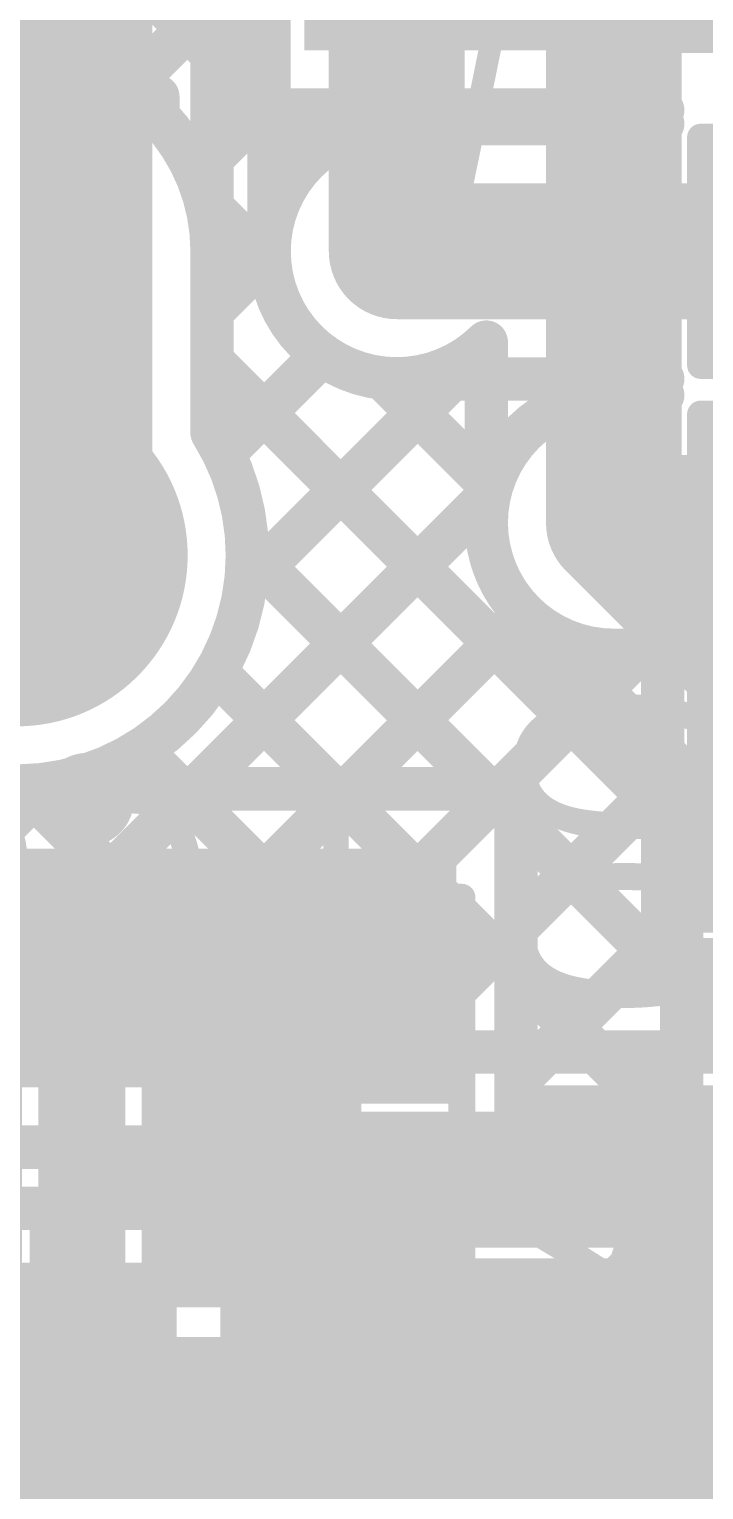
# Model space of a CAD drawing. Header units: millimetres. Extents: x 0 to 214, y 0 to 214.
# Drawn here: x 5.3073 to 5.4316, y 1.0339 to 1.3029 of the extents above; entities that cross this region are included whole.
import ezdxf

# ---------------------------------------------------------------- set-up
doc = ezdxf.new("R2010")
doc.units = ezdxf.units.MM
doc.header["$MEASUREMENT"] = 0
for name, color, linetype in [('BottomLayer', 5, 'Continuous'), ('BottomOverlay', 54, 'Continuous'), ('BottomPaste', 16, 'Continuous'), ('BottomSolder', 6, 'Continuous'), ('TopLayer', 1, 'Continuous'), ('TopOverlay', 2, 'Continuous'), ('TopPaste', 8, 'Continuous'), ('TopSolder', 216, 'Continuous'), ('ViaHoleLayer', 16, 'Continuous')]:
    doc.layers.add(name, color=color, linetype=linetype)
doc.styles.add('Arial', font='', dxfattribs={"height": 0.2})
doc.styles.get('Arial').set_extended_font_data('Arial')

# ---------------------------------------------------------------- blocks, each defined once
blk = doc.blocks.new('RES_0603_39')
at = {"layer": 'TopLayer'}
for points in [[(-0.015, 0.0175), (-0.015, -0.0175), (-0.045, -0.0175), (-0.045, 0.0175)], [(0.045, 0.0175), (0.045, -0.0175), (0.015, -0.0175), (0.015, 0.0175)]]:
    blk.add_hatch(color=1, dxfattribs=at).paths.add_polyline_path(points)
at = {"layer": 'TopPaste'}
for points in [[(-0.015, 0.0175), (-0.015, -0.0175), (-0.045, -0.0175), (-0.045, 0.0175)], [(0.045, 0.0175), (0.045, -0.0175), (0.015, -0.0175), (0.015, 0.0175)]]:
    blk.add_hatch(color=8, dxfattribs=at).paths.add_polyline_path(points)
at = {"layer": 'TopSolder'}
for points in [[(-0.011, 0.0215), (-0.011, -0.0215), (-0.049, -0.0215), (-0.049, 0.0215)], [(0.049, 0.0215), (0.049, -0.0215), (0.011, -0.0215), (0.011, 0.0215)]]:
    blk.add_hatch(color=216, dxfattribs=at).paths.add_polyline_path(points)
at = {"layer": 'TopOverlay', "const_width": 0.005}
for points in [[(-0.049, -0.021), (-0.049, 0.021)], [(-0.049, 0.021), (0.049, 0.021)], [(0.049, -0.021), (0.049, 0.021)], [(-0.049, -0.021), (0.049, -0.021)]]:
    blk.add_lwpolyline(points, dxfattribs=at)
at = {"layer": 'TopOverlay', "const_width": 0.0025}
for points in [[(-0.05025, 0.021, 1), (-0.04775, 0.021, 1)], [(-0.05025, 0.021, 1), (-0.04775, 0.021, 1)], [(0.04775, 0.021, 1), (0.05025, 0.021, 1)], [(0.04775, 0.021, 1), (0.05025, 0.021, 1)], [(-0.05025, -0.021, 1), (-0.04775, -0.021, 1)], [(-0.05025, -0.021, 1), (-0.04775, -0.021, 1)], [(0.04775, -0.021, 1), (0.05025, -0.021, 1)], [(0.04775, -0.021, 1), (0.05025, -0.021, 1)]]:
    blk.add_lwpolyline(points, format="xyb", close=True, dxfattribs=at)
blk = doc.blocks.new('RES_0603_B_40')
at = {"layer": 'BottomLayer'}
for points in [[(-0.045, -0.0175), (-0.045, 0.0175), (-0.015, 0.0175), (-0.015, -0.0175)], [(0.015, -0.0175), (0.015, 0.0175), (0.045, 0.0175), (0.045, -0.0175)]]:
    blk.add_hatch(color=5, dxfattribs=at).paths.add_polyline_path(points)
at = {"layer": 'BottomPaste'}
for points in [[(-0.045, -0.0175), (-0.045, 0.0175), (-0.015, 0.0175), (-0.015, -0.0175)], [(0.015, -0.0175), (0.015, 0.0175), (0.045, 0.0175), (0.045, -0.0175)]]:
    blk.add_hatch(color=16, dxfattribs=at).paths.add_polyline_path(points)
at = {"layer": 'BottomSolder'}
for points in [[(-0.049, -0.0215), (-0.049, 0.0215), (-0.011, 0.0215), (-0.011, -0.0215)], [(0.011, -0.0215), (0.011, 0.0215), (0.049, 0.0215), (0.049, -0.0215)]]:
    blk.add_hatch(color=6, dxfattribs=at).paths.add_polyline_path(points)
at = {"layer": 'BottomOverlay', "const_width": 0.005}
for points in [[(-0.049, 0.021), (0.049, 0.021)], [(-0.049, 0.021), (-0.049, -0.021)], [(0.049, 0.021), (0.049, -0.021)], [(-0.049, -0.021), (0.049, -0.021)]]:
    blk.add_lwpolyline(points, dxfattribs=at)
at = {"layer": 'BottomOverlay', "const_width": 0.0025}
for points in [[(-0.05025, 0.021, 1), (-0.04775, 0.021, 1)], [(-0.05025, 0.021, 1), (-0.04775, 0.021, 1)], [(0.04775, 0.021, 1), (0.05025, 0.021, 1)], [(0.04775, 0.021, 1), (0.05025, 0.021, 1)], [(-0.05025, -0.021, 1), (-0.04775, -0.021, 1)], [(-0.05025, -0.021, 1), (-0.04775, -0.021, 1)], [(0.04775, -0.021, 1), (0.05025, -0.021, 1)], [(0.04775, -0.021, 1), (0.05025, -0.021, 1)]]:
    blk.add_lwpolyline(points, format="xyb", close=True, dxfattribs=at)
blk = doc.blocks.new('RES_0603_46')
at = {"layer": 'TopLayer'}
for points in [[(-0.015, 0.0175), (-0.015, -0.0175), (-0.045, -0.0175), (-0.045, 0.0175)], [(0.045, 0.0175), (0.045, -0.0175), (0.015, -0.0175), (0.015, 0.0175)]]:
    blk.add_hatch(color=1, dxfattribs=at).paths.add_polyline_path(points)
at = {"layer": 'TopPaste'}
for points in [[(-0.015, 0.0175), (-0.015, -0.0175), (-0.045, -0.0175), (-0.045, 0.0175)], [(0.045, 0.0175), (0.045, -0.0175), (0.015, -0.0175), (0.015, 0.0175)]]:
    blk.add_hatch(color=8, dxfattribs=at).paths.add_polyline_path(points)
at = {"layer": 'TopSolder'}
for points in [[(-0.011, 0.0215), (-0.011, -0.0215), (-0.049, -0.0215), (-0.049, 0.0215)], [(0.049, 0.0215), (0.049, -0.0215), (0.011, -0.0215), (0.011, 0.0215)]]:
    blk.add_hatch(color=216, dxfattribs=at).paths.add_polyline_path(points)
at = {"layer": 'TopOverlay', "const_width": 0.005}
for points in [[(-0.049, -0.021), (-0.049, 0.021)], [(-0.049, 0.021), (0.049, 0.021)], [(0.049, -0.021), (0.049, 0.021)], [(-0.049, -0.021), (0.049, -0.021)]]:
    blk.add_lwpolyline(points, dxfattribs=at)
at = {"layer": 'TopOverlay', "const_width": 0.0025}
for points in [[(-0.05025, 0.021, 1), (-0.04775, 0.021, 1)], [(-0.05025, 0.021, 1), (-0.04775, 0.021, 1)], [(0.04775, 0.021, 1), (0.05025, 0.021, 1)], [(0.04775, 0.021, 1), (0.05025, 0.021, 1)], [(-0.05025, -0.021, 1), (-0.04775, -0.021, 1)], [(-0.05025, -0.021, 1), (-0.04775, -0.021, 1)], [(0.04775, -0.021, 1), (0.05025, -0.021, 1)], [(0.04775, -0.021, 1), (0.05025, -0.021, 1)]]:
    blk.add_lwpolyline(points, format="xyb", close=True, dxfattribs=at)
blk = doc.blocks.new('RES_0603_49')
at = {"layer": 'TopLayer'}
for points in [[(-0.015, 0.0175), (-0.015, -0.0175), (-0.045, -0.0175), (-0.045, 0.0175)], [(0.045, 0.0175), (0.045, -0.0175), (0.015, -0.0175), (0.015, 0.0175)]]:
    blk.add_hatch(color=1, dxfattribs=at).paths.add_polyline_path(points)
at = {"layer": 'TopPaste'}
for points in [[(-0.015, 0.0175), (-0.015, -0.0175), (-0.045, -0.0175), (-0.045, 0.0175)], [(0.045, 0.0175), (0.045, -0.0175), (0.015, -0.0175), (0.015, 0.0175)]]:
    blk.add_hatch(color=8, dxfattribs=at).paths.add_polyline_path(points)
at = {"layer": 'TopSolder'}
for points in [[(-0.011, 0.0215), (-0.011, -0.0215), (-0.049, -0.0215), (-0.049, 0.0215)], [(0.049, 0.0215), (0.049, -0.0215), (0.011, -0.0215), (0.011, 0.0215)]]:
    blk.add_hatch(color=216, dxfattribs=at).paths.add_polyline_path(points)
at = {"layer": 'TopOverlay', "const_width": 0.005}
for points in [[(-0.049, 0.021), (-0.049, -0.021)], [(0.049, 0.021), (-0.049, 0.021)], [(0.049, 0.021), (0.049, -0.021)], [(0.049, -0.021), (-0.049, -0.021)]]:
    blk.add_lwpolyline(points, dxfattribs=at)
at = {"layer": 'TopOverlay', "const_width": 0.0025}
for points in [[(-0.05025, 0.021, 1), (-0.04775, 0.021, 1)], [(-0.05025, 0.021, 1), (-0.04775, 0.021, 1)], [(0.04775, 0.021, 1), (0.05025, 0.021, 1)], [(0.04775, 0.021, 1), (0.05025, 0.021, 1)], [(-0.05025, -0.021, 1), (-0.04775, -0.021, 1)], [(-0.05025, -0.021, 1), (-0.04775, -0.021, 1)], [(0.04775, -0.021, 1), (0.05025, -0.021, 1)], [(0.04775, -0.021, 1), (0.05025, -0.021, 1)]]:
    blk.add_lwpolyline(points, format="xyb", close=True, dxfattribs=at)
blk = doc.blocks.new('RES_0603_54')
at = {"layer": 'TopLayer'}
for points in [[(-0.015, 0.0175), (-0.015, -0.0175), (-0.045, -0.0175), (-0.045, 0.0175)], [(0.045, 0.0175), (0.045, -0.0175), (0.015, -0.0175), (0.015, 0.0175)]]:
    blk.add_hatch(color=1, dxfattribs=at).paths.add_polyline_path(points)
at = {"layer": 'TopPaste'}
for points in [[(-0.015, 0.0175), (-0.015, -0.0175), (-0.045, -0.0175), (-0.045, 0.0175)], [(0.045, 0.0175), (0.045, -0.0175), (0.015, -0.0175), (0.015, 0.0175)]]:
    blk.add_hatch(color=8, dxfattribs=at).paths.add_polyline_path(points)
at = {"layer": 'TopSolder'}
for points in [[(-0.011, 0.0215), (-0.011, -0.0215), (-0.049, -0.0215), (-0.049, 0.0215)], [(0.049, 0.0215), (0.049, -0.0215), (0.011, -0.0215), (0.011, 0.0215)]]:
    blk.add_hatch(color=216, dxfattribs=at).paths.add_polyline_path(points)
at = {"layer": 'TopOverlay', "const_width": 0.005}
for points in [[(-0.049, 0.021), (-0.049, -0.021)], [(0.049, 0.021), (-0.049, 0.021)], [(0.049, 0.021), (0.049, -0.021)], [(0.049, -0.021), (-0.049, -0.021)]]:
    blk.add_lwpolyline(points, dxfattribs=at)
at = {"layer": 'TopOverlay', "const_width": 0.0025}
for points in [[(-0.05025, 0.021, 1), (-0.04775, 0.021, 1)], [(-0.05025, 0.021, 1), (-0.04775, 0.021, 1)], [(0.04775, 0.021, 1), (0.05025, 0.021, 1)], [(0.04775, 0.021, 1), (0.05025, 0.021, 1)], [(-0.05025, -0.021, 1), (-0.04775, -0.021, 1)], [(-0.05025, -0.021, 1), (-0.04775, -0.021, 1)], [(0.04775, -0.021, 1), (0.05025, -0.021, 1)], [(0.04775, -0.021, 1), (0.05025, -0.021, 1)]]:
    blk.add_lwpolyline(points, format="xyb", close=True, dxfattribs=at)
blk = doc.blocks.new('SOT_23_B_68')
at = {"layer": 'BottomLayer'}
for points in [[(-0.05354, 0.05748), (-0.02126, 0.05748), (-0.02126, 0.02126), (-0.05354, 0.02126)], [(0.02126, 0.05748), (0.05354, 0.05748), (0.05354, 0.02126), (0.02126, 0.02126)], [(-0.01614, -0.02126), (0.01614, -0.02126), (0.01614, -0.05748), (-0.01614, -0.05748)]]:
    blk.add_hatch(color=5, dxfattribs=at).paths.add_polyline_path(points)
at = {"layer": 'BottomPaste'}
for points in [[(-0.05354, 0.05748), (-0.02126, 0.05748), (-0.02126, 0.02126), (-0.05354, 0.02126)], [(0.02126, 0.05748), (0.05354, 0.05748), (0.05354, 0.02126), (0.02126, 0.02126)], [(-0.01614, -0.02126), (0.01614, -0.02126), (0.01614, -0.05748), (-0.01614, -0.05748)]]:
    blk.add_hatch(color=16, dxfattribs=at).paths.add_polyline_path(points)
at = {"layer": 'BottomSolder'}
for points in [[(-0.05754, 0.06148), (-0.01726, 0.06148), (-0.01726, 0.01726), (-0.05754, 0.01726)], [(0.01726, 0.06148), (0.05754, 0.06148), (0.05754, 0.01726), (0.01726, 0.01726)], [(-0.02014, -0.01726), (0.02014, -0.01726), (0.02014, -0.06148), (-0.02014, -0.06148)]]:
    blk.add_hatch(color=6, dxfattribs=at).paths.add_polyline_path(points)
at = {"layer": 'BottomOverlay'}
for points, const_width in [([(-0.06439, 0.045, 1), (-0.07161, 0.045, 1)], 0.01), ([(-0.07411, 0.045, 1), (-0.06911, 0.045, 1)], 0.005), ([(-0.06689, 0.045, 1), (-0.06189, 0.045, 1)], 0.005), ([(-0.01425, 0.029, 1), (-0.01175, 0.029, 1)], 0.0025), ([(0.01175, 0.029, 1), (0.01425, 0.029, 1)], 0.0025), ([(-0.06225, 0.027, 1), (-0.05975, 0.027, 1)], 0.0025), ([(0.05975, 0.027, 1), (0.06225, 0.027, 1)], 0.0025), ([(-0.06225, -0.029, 1), (-0.05975, -0.029, 1)], 0.0025), ([(-0.06225, -0.029, 1), (-0.05975, -0.029, 1)], 0.0025), ([(-0.02525, -0.029, 1), (-0.02275, -0.029, 1)], 0.0025), ([(0.02275, -0.029, 1), (0.02525, -0.029, 1)], 0.0025), ([(0.05975, -0.029, 1), (0.06225, -0.029, 1)], 0.0025), ([(0.05975, -0.029, 1), (0.06225, -0.029, 1)], 0.0025)]:
    blk.add_lwpolyline(points, format="xyb", close=True, dxfattribs=dict(at, const_width=const_width))
at = {"layer": 'BottomOverlay', "const_width": 0.005}
for points in [[(0.013, 0.029), (-0.013, 0.029)], [(-0.061, -0.029), (-0.061, 0.027)], [(0.061, -0.029), (0.061, 0.027)], [(-0.024, -0.029), (-0.061, -0.029)], [(0.061, -0.029), (0.024, -0.029)]]:
    blk.add_lwpolyline(points, dxfattribs=at)
blk = doc.blocks.new('RES_0603_192')
at = {"layer": 'TopLayer'}
for points in [[(-0.015, 0.0175), (-0.015, -0.0175), (-0.045, -0.0175), (-0.045, 0.0175)], [(0.045, 0.0175), (0.045, -0.0175), (0.015, -0.0175), (0.015, 0.0175)]]:
    blk.add_hatch(color=1, dxfattribs=at).paths.add_polyline_path(points)
at = {"layer": 'TopPaste'}
for points in [[(-0.015, 0.0175), (-0.015, -0.0175), (-0.045, -0.0175), (-0.045, 0.0175)], [(0.045, 0.0175), (0.045, -0.0175), (0.015, -0.0175), (0.015, 0.0175)]]:
    blk.add_hatch(color=8, dxfattribs=at).paths.add_polyline_path(points)
at = {"layer": 'TopSolder'}
for points in [[(-0.011, 0.0215), (-0.011, -0.0215), (-0.049, -0.0215), (-0.049, 0.0215)], [(0.049, 0.0215), (0.049, -0.0215), (0.011, -0.0215), (0.011, 0.0215)]]:
    blk.add_hatch(color=216, dxfattribs=at).paths.add_polyline_path(points)
at = {"layer": 'TopOverlay', "const_width": 0.005}
for points in [[(-0.049, 0.021), (0.049, 0.021)], [(-0.049, -0.021), (-0.049, 0.021)], [(0.049, -0.021), (0.049, 0.021)], [(-0.049, -0.021), (0.049, -0.021)]]:
    blk.add_lwpolyline(points, dxfattribs=at)
at = {"layer": 'TopOverlay', "const_width": 0.0025}
for points in [[(-0.05025, 0.021, 1), (-0.04775, 0.021, 1)], [(-0.05025, 0.021, 1), (-0.04775, 0.021, 1)], [(0.04775, 0.021, 1), (0.05025, 0.021, 1)], [(0.04775, 0.021, 1), (0.05025, 0.021, 1)], [(-0.05025, -0.021, 1), (-0.04775, -0.021, 1)], [(-0.05025, -0.021, 1), (-0.04775, -0.021, 1)], [(0.04775, -0.021, 1), (0.05025, -0.021, 1)], [(0.04775, -0.021, 1), (0.05025, -0.021, 1)]]:
    blk.add_lwpolyline(points, format="xyb", close=True, dxfattribs=at)
blk = doc.blocks.new('SOT_23_241')
at = {"layer": 'TopLayer'}
for points in [[(-0.01614, 0.05748), (0.01614, 0.05748), (0.01614, 0.02126), (-0.01614, 0.02126)], [(-0.05354, -0.02126), (-0.02126, -0.02126), (-0.02126, -0.05748), (-0.05354, -0.05748)], [(0.02126, -0.02126), (0.05354, -0.02126), (0.05354, -0.05748), (0.02126, -0.05748)]]:
    blk.add_hatch(color=1, dxfattribs=at).paths.add_polyline_path(points)
at = {"layer": 'TopPaste'}
for points in [[(-0.01614, 0.05748), (0.01614, 0.05748), (0.01614, 0.02126), (-0.01614, 0.02126)], [(-0.05354, -0.02126), (-0.02126, -0.02126), (-0.02126, -0.05748), (-0.05354, -0.05748)], [(0.02126, -0.02126), (0.05354, -0.02126), (0.05354, -0.05748), (0.02126, -0.05748)]]:
    blk.add_hatch(color=8, dxfattribs=at).paths.add_polyline_path(points)
at = {"layer": 'TopSolder'}
for points in [[(-0.02014, 0.06148), (0.02014, 0.06148), (0.02014, 0.01726), (-0.02014, 0.01726)], [(-0.05754, -0.01726), (-0.01726, -0.01726), (-0.01726, -0.06148), (-0.05754, -0.06148)], [(0.01726, -0.01726), (0.05754, -0.01726), (0.05754, -0.06148), (0.01726, -0.06148)]]:
    blk.add_hatch(color=216, dxfattribs=at).paths.add_polyline_path(points)
at = {"layer": 'TopOverlay', "const_width": 0.005}
for points in [[(-0.061, -0.027), (-0.061, 0.029)], [(-0.024, 0.029), (-0.061, 0.029)], [(0.061, 0.029), (0.024, 0.029)], [(0.061, -0.027), (0.061, 0.029)], [(0.013, -0.029), (-0.013, -0.029)]]:
    blk.add_lwpolyline(points, dxfattribs=at)
at = {"layer": 'TopOverlay'}
for points, const_width in [([(-0.06225, 0.029, 1), (-0.05975, 0.029, 1)], 0.0025), ([(-0.06225, 0.029, 1), (-0.05975, 0.029, 1)], 0.0025), ([(-0.02525, 0.029, 1), (-0.02275, 0.029, 1)], 0.0025), ([(0.02275, 0.029, 1), (0.02525, 0.029, 1)], 0.0025), ([(0.05975, 0.029, 1), (0.06225, 0.029, 1)], 0.0025), ([(0.05975, 0.029, 1), (0.06225, 0.029, 1)], 0.0025), ([(-0.06225, -0.027, 1), (-0.05975, -0.027, 1)], 0.0025), ([(-0.01425, -0.029, 1), (-0.01175, -0.029, 1)], 0.0025), ([(0.01175, -0.029, 1), (0.01425, -0.029, 1)], 0.0025), ([(0.05975, -0.027, 1), (0.06225, -0.027, 1)], 0.0025), ([(-0.06439, -0.045, 1), (-0.07161, -0.045, 1)], 0.01), ([(-0.07411, -0.045, 1), (-0.06911, -0.045, 1)], 0.005), ([(-0.06689, -0.045, 1), (-0.06189, -0.045, 1)], 0.005)]:
    blk.add_lwpolyline(points, format="xyb", close=True, dxfattribs=dict(at, const_width=const_width))
blk = doc.blocks.new('SOT_23_245')
at = {"layer": 'TopLayer'}
for points in [[(-0.01614, 0.05748), (0.01614, 0.05748), (0.01614, 0.02126), (-0.01614, 0.02126)], [(-0.05354, -0.02126), (-0.02126, -0.02126), (-0.02126, -0.05748), (-0.05354, -0.05748)], [(0.02126, -0.02126), (0.05354, -0.02126), (0.05354, -0.05748), (0.02126, -0.05748)]]:
    blk.add_hatch(color=1, dxfattribs=at).paths.add_polyline_path(points)
at = {"layer": 'TopPaste'}
for points in [[(-0.01614, 0.05748), (0.01614, 0.05748), (0.01614, 0.02126), (-0.01614, 0.02126)], [(-0.05354, -0.02126), (-0.02126, -0.02126), (-0.02126, -0.05748), (-0.05354, -0.05748)], [(0.02126, -0.02126), (0.05354, -0.02126), (0.05354, -0.05748), (0.02126, -0.05748)]]:
    blk.add_hatch(color=8, dxfattribs=at).paths.add_polyline_path(points)
at = {"layer": 'TopSolder'}
for points in [[(-0.02014, 0.06148), (0.02014, 0.06148), (0.02014, 0.01726), (-0.02014, 0.01726)], [(-0.05754, -0.01726), (-0.01726, -0.01726), (-0.01726, -0.06148), (-0.05754, -0.06148)], [(0.01726, -0.01726), (0.05754, -0.01726), (0.05754, -0.06148), (0.01726, -0.06148)]]:
    blk.add_hatch(color=216, dxfattribs=at).paths.add_polyline_path(points)
at = {"layer": 'TopOverlay', "const_width": 0.005}
for points in [[(-0.061, 0.029), (-0.024, 0.029)], [(-0.061, -0.027), (-0.061, 0.029)], [(0.024, 0.029), (0.061, 0.029)], [(0.061, -0.027), (0.061, 0.029)], [(-0.013, -0.029), (0.013, -0.029)]]:
    blk.add_lwpolyline(points, dxfattribs=at)
at = {"layer": 'TopOverlay'}
for points, const_width in [([(-0.06225, 0.029, 1), (-0.05975, 0.029, 1)], 0.0025), ([(-0.06225, 0.029, 1), (-0.05975, 0.029, 1)], 0.0025), ([(-0.02525, 0.029, 1), (-0.02275, 0.029, 1)], 0.0025), ([(0.02275, 0.029, 1), (0.02525, 0.029, 1)], 0.0025), ([(0.05975, 0.029, 1), (0.06225, 0.029, 1)], 0.0025), ([(0.05975, 0.029, 1), (0.06225, 0.029, 1)], 0.0025), ([(-0.06225, -0.027, 1), (-0.05975, -0.027, 1)], 0.0025), ([(-0.01425, -0.029, 1), (-0.01175, -0.029, 1)], 0.0025), ([(0.01175, -0.029, 1), (0.01425, -0.029, 1)], 0.0025), ([(0.05975, -0.027, 1), (0.06225, -0.027, 1)], 0.0025), ([(-0.06439, -0.045, 1), (-0.07161, -0.045, 1)], 0.01), ([(-0.07411, -0.045, 1), (-0.06911, -0.045, 1)], 0.005), ([(-0.06689, -0.045, 1), (-0.06189, -0.045, 1)], 0.005)]:
    blk.add_lwpolyline(points, format="xyb", close=True, dxfattribs=dict(at, const_width=const_width))
blk = doc.blocks.new('RVT1E100M0405__276')
at = {"layer": 'TopLayer'}
for points in [[(-0.12205, 0.0315), (-0.01969, 0.0315), (-0.01969, -0.0315), (-0.12205, -0.0315)], [(0.01969, 0.0315), (0.12205, 0.0315), (0.12205, -0.0315), (0.01969, -0.0315)]]:
    blk.add_hatch(color=1, dxfattribs=at).paths.add_polyline_path(points)
at = {"layer": 'TopPaste'}
for points in [[(-0.12205, 0.0315), (-0.01969, 0.0315), (-0.01969, -0.0315), (-0.12205, -0.0315)], [(0.01969, 0.0315), (0.12205, 0.0315), (0.12205, -0.0315), (0.01969, -0.0315)]]:
    blk.add_hatch(color=8, dxfattribs=at).paths.add_polyline_path(points)
at = {"layer": 'TopSolder'}
for points in [[(-0.12605, 0.0355), (-0.01569, 0.0355), (-0.01569, -0.0355), (-0.12605, -0.0355)], [(0.01569, 0.0355), (0.12605, 0.0355), (0.12605, -0.0355), (0.01569, -0.0355)]]:
    blk.add_hatch(color=216, dxfattribs=at).paths.add_polyline_path(points)
at = {"layer": 'TopOverlay', "const_width": 0.005}
for points in [[(-0.037, 0.087), (-0.08325, 0.04075)], [(-0.037, 0.087), (0.085, 0.087)], [(0.085, 0.087), (0.085, 0.039)], [(-0.108, 0.065), (-0.108, 0.037)], [(-0.122, 0.051), (-0.094, 0.051)], [(-0.08325, 0.04075), (-0.08325, 0.035)], [(-0.08325, -0.035), (-0.08325, -0.04075)], [(0.085, -0.039), (0.085, -0.087)], [(-0.08325, -0.04075), (-0.037, -0.087)], [(-0.037, -0.087), (0.085, -0.087)]]:
    blk.add_lwpolyline(points, dxfattribs=at)
at = {"layer": 'TopOverlay', "const_width": 0.0025}
for points in [[(-0.03825, 0.087, 1), (-0.03575, 0.087, 1)], [(-0.03825, 0.087, 1), (-0.03575, 0.087, 1)], [(0.08375, 0.087, 1), (0.08625, 0.087, 1)], [(0.08375, 0.087, 1), (0.08625, 0.087, 1)], [(-0.10925, 0.065, 1), (-0.10675, 0.065, 1)], [(-0.12325, 0.051, 1), (-0.12075, 0.051, 1)], [(-0.09525, 0.051, 1), (-0.09275, 0.051, 1)], [(-0.0845, 0.04075, 1), (-0.082, 0.04075, 1)], [(-0.0845, 0.04075, 1), (-0.082, 0.04075, 1)], [(0.08375, 0.039, 1), (0.08625, 0.039, 1)], [(-0.10925, 0.037, 1), (-0.10675, 0.037, 1)], [(-0.0845, 0.035, 1), (-0.082, 0.035, 1)], [(-0.0845, -0.035, 1), (-0.082, -0.035, 1)], [(0.08375, -0.039, 1), (0.08625, -0.039, 1)], [(-0.0845, -0.04075, 1), (-0.082, -0.04075, 1)], [(-0.0845, -0.04075, 1), (-0.082, -0.04075, 1)], [(-0.03825, -0.087, 1), (-0.03575, -0.087, 1)], [(-0.03825, -0.087, 1), (-0.03575, -0.087, 1)], [(0.08375, -0.087, 1), (0.08625, -0.087, 1)], [(0.08375, -0.087, 1), (0.08625, -0.087, 1)]]:
    blk.add_lwpolyline(points, format="xyb", close=True, dxfattribs=at)

msp = doc.modelspace()

# ---------------------------------------------------------------- hatches: boundary and pattern name
at = {"layer": 'BottomLayer'}
h = msp.add_hatch(color=5, dxfattribs=at)
edge = h.paths.add_edge_path()
edge.add_arc((5.375, 1.262), 0.01181, 0, 360)
h = msp.add_hatch(color=5, dxfattribs=at)
edge = h.paths.add_edge_path()
edge.add_arc((5.305, 1.206), 0.0315, 0, 360)
h = msp.add_hatch(color=5, dxfattribs=at)
edge = h.paths.add_edge_path()
edge.add_arc((5.415, 1.212), 0.01181, 0, 360)
msp.add_hatch(color=5, dxfattribs=at).paths.add_polyline_path([(5.292, 1.108), (5.386, 1.108), (5.386, 1.152), (5.292, 1.152)])
at = {"layer": 'BottomSolder'}
h = msp.add_hatch(color=6, dxfattribs=at)
edge = h.paths.add_edge_path()
edge.add_arc((5.375, 1.262), 0.00991, 0, 360)
h = msp.add_hatch(color=6, dxfattribs=at)
edge = h.paths.add_edge_path()
edge.add_arc((5.415, 1.212), 0.00991, 0, 360)
at = {"layer": 'TopLayer'}
for points in [[(5.358, 1.299), (5.46, 1.299), (5.46, 1.344), (5.358, 1.344)], [(4.93, 0.948), (5.691, 0.948), (5.691, 1.062), (4.93, 1.062)]]:
    msp.add_hatch(color=1, dxfattribs=at).paths.add_polyline_path(points)
h = msp.add_hatch(color=1, dxfattribs=at)
edge = h.paths.add_edge_path()
edge.add_arc((5.375, 1.262), 0.01181, 0, 360)
h = msp.add_hatch(color=1, dxfattribs=at)
edge = h.paths.add_edge_path()
edge.add_arc((5.305, 1.206), 0.0315, 0, 360)
h = msp.add_hatch(color=1, dxfattribs=at)
edge = h.paths.add_edge_path()
edge.add_arc((5.415, 1.212), 0.01181, 0, 360)
at = {"layer": 'TopSolder'}
h = msp.add_hatch(color=216, dxfattribs=at)
edge = h.paths.add_edge_path()
edge.add_arc((5.375, 1.262), 0.00991, 0, 360)
h = msp.add_hatch(color=216, dxfattribs=at)
edge = h.paths.add_edge_path()
edge.add_arc((5.415, 1.212), 0.00991, 0, 360)
at = {"layer": 'ViaHoleLayer'}
h = msp.add_hatch(color=16, dxfattribs=at)
edge = h.paths.add_edge_path()
edge.add_arc((5.375, 1.262), 0.00591, 0, 360)
h = msp.add_hatch(color=16, dxfattribs=at)
edge = h.paths.add_edge_path()
edge.add_arc((5.305, 1.206), 0.01575, 0, 360)
h = msp.add_hatch(color=16, dxfattribs=at)
edge = h.paths.add_edge_path()
edge.add_arc((5.415, 1.212), 0.00591, 0, 360)

# ---------------------------------------------------------------- linework, layer by layer
at = {"layer": 'BottomLayer'}
for points, const_width in [([(5.415, 1.212), (5.415, 2.569)], 0.025), ([(5.305, 1.206), (5.305, 1.608)], 0.05), ([(5.341, 1.22858), (5.341, 1.58542)], 0.008), ([(5.375, 1.262), (5.375, 1.424)], 0.025), ([(5.3515, 1.262), (5.3515, 1.424)], 0.008), ([(5.341, 1.29834), (5.3515, 1.28784)], 0.008), ([(5.341, 1.2792), (5.3515, 1.2897)], 0.008), ([(5.341, 1.27005), (5.35164, 1.25941)], 0.008), ([(5.341, 1.25092), (5.35151, 1.26143)], 0.008), ([(5.34714, 1.20049), (5.3915, 1.24485)], 0.008), ([(5.3915, 1.212), (5.3915, 1.24527)], 0.008), ([(5.341, 1.24177), (5.4275, 1.15527)], 0.008), ([(5.34313, 1.22476), (5.36128, 1.24292)], 0.008), ([(5.37241, 1.23864), (5.3915, 1.21955)], 0.008), ([(5.415, 1.212), (5.451, 1.176)], 0.025), ([(5.33793, 1.163), (5.3915, 1.21657)], 0.008), ([(5.34748, 1.207), (5.39148, 1.163)], 0.008), ([(5.36622, 1.163), (5.39849, 1.19527)], 0.008), ([(5.3984, 1.19537), (5.4275, 1.16627)], 0.008), ([(5.34167, 1.18453), (5.3632, 1.163)], 0.008), ([(5.3945, 1.163), (5.41263, 1.18113)], 0.008), ([(5.32779, 1.17013), (5.33491, 1.163)], 0.008), ([(5.397, 1.13721), (5.42678, 1.16699)], 0.008), ([(5.4275, 1.10573), (5.4275, 1.16627)], 0.008), ([(5.281, 1.163), (5.397, 1.163)], 0.008), ([(5.39148, 1.163), (5.397, 1.15748)], 0.008), ([(5.397, 1.097), (5.397, 1.163)], 0.008), ([(5.397, 1.15748), (5.4275, 1.12698)], 0.008), ([(5.397, 1.10893), (5.4275, 1.13943)], 0.008), ([(5.397, 1.1292), (5.42398, 1.10222)], 0.008), ([(5.40386, 1.0875), (5.4275, 1.11114)], 0.008), ([(5.40927, 1.0875), (5.4275, 1.10573)], 0.008), ([(5.419, 1.064), (5.451, 1.096)], 0.025), ([(5.397, 1.10091), (5.40984, 1.08807)], 0.008), ([(5.281, 1.097), (5.397, 1.097)], 0.008), ([(5.31606, 1.097), (5.32732, 1.08574)], 0.008), ([(5.31724, 1.08574), (5.3285, 1.097)], 0.008), ([(5.34434, 1.097), (5.35134, 1.09)], 0.008), ([(5.34979, 1.09), (5.35679, 1.097)], 0.008), ([(5.37263, 1.097), (5.37963, 1.09)], 0.008), ([(5.37807, 1.09), (5.38507, 1.097)], 0.008), ([(5.36876, 0.96755), (5.4925, 1.09129)], 0.008), ([(5.3375, 1.09), (5.3945, 1.09)], 0.008), ([(5.3375, 1.08574), (5.3375, 1.09)], 0.008), ([(5.28026, 1.08574), (5.3375, 1.08574)], 0.008), ([(5.3945, 1.0875), (5.40927, 1.0875)], 0.008), ([(5.31237, 1.0556), (5.31237, 1.08174)], 0.01), ([(5.366, 1.064), (5.419, 1.064)], 0.025), ([(5.31237, 1.01537), (5.31237, 1.0556)], 0.025), ([(5.28426, 1.0556), (5.31237, 1.0556)], 0.01), ([(5.34148, 0.96856), (5.41342, 1.0405)], 0.008), ([(5.3945, 1.0405), (5.419, 1.0405)], 0.008), ([(5.40084, 1.0405), (5.553, 0.88834)], 0.008), ([(5.42753, 1.0421), (5.553, 0.91663)], 0.008), ([(5.31418, 0.96954), (5.38264, 1.038)], 0.008), ([(5.34448, 1.02812), (5.35436, 1.038)], 0.008), ([(5.34448, 1.02546), (5.34448, 1.038)], 0.008), ([(5.34448, 1.038), (5.3945, 1.038)], 0.008), ([(5.34678, 1.038), (5.553, 0.83178)], 0.008), ([(5.37506, 1.038), (5.553, 0.86006)], 0.008)]:
    msp.add_lwpolyline(points, dxfattribs=dict(at, const_width=const_width))
for points, const_width in [([(5.339, 1.29834, 1), (5.343, 1.29834, 1)], 0.004), ([(5.3495, 1.2897, 1), (5.3535, 1.2897, 1)], 0.004), ([(5.3495, 1.28784, 1), (5.3535, 1.28784, 1)], 0.004), ([(5.339, 1.2792, 1), (5.343, 1.2792, 1)], 0.004), ([(5.339, 1.27005, 1), (5.343, 1.27005, 1)], 0.004), ([(5.36875, 1.262, 1), (5.38125, 1.262, 1)], 0.0125), ([(5.3495, 1.262, 1), (5.3535, 1.262, 1)], 0.004), ([(5.3495, 1.262, 1), (5.3535, 1.262, 1)], 0.004), ([(5.34951, 1.26143, 1), (5.35351, 1.26143, 1)], 0.004), ([(5.34964, 1.25941, 1), (5.35364, 1.25941, 1)], 0.004), ([(5.339, 1.25092, 1), (5.343, 1.25092, 1)], 0.004), ([(5.3895, 1.24527, 1), (5.3935, 1.24527, 1)], 0.004), ([(5.3895, 1.24527, 1), (5.3935, 1.24527, 1)], 0.004), ([(5.3895, 1.24485, 1), (5.3935, 1.24485, 1)], 0.004), ([(5.339, 1.24177, 1), (5.343, 1.24177, 1)], 0.004), ([(5.35928, 1.24292, 1), (5.36328, 1.24292, 1)], 0.004), ([(5.37041, 1.23864, 1), (5.37441, 1.23864, 1)], 0.004), ([(5.339, 1.22858, 1), (5.343, 1.22858, 1)], 0.004), ([(5.339, 1.22858, 1), (5.343, 1.22858, 1)], 0.004), ([(5.2925, 1.206, 1), (5.3175, 1.206, 1)], 0.025), ([(5.34113, 1.22476, 1), (5.34513, 1.22476, 1)], 0.004), ([(5.40875, 1.212, 1), (5.42125, 1.212, 1)], 0.0125), ([(5.40875, 1.212, 1), (5.42125, 1.212, 1)], 0.0125), ([(5.3895, 1.21955, 1), (5.3935, 1.21955, 1)], 0.004), ([(5.3895, 1.21657, 1), (5.3935, 1.21657, 1)], 0.004), ([(5.3895, 1.212, 1), (5.3935, 1.212, 1)], 0.004), ([(5.3895, 1.212, 1), (5.3935, 1.212, 1)], 0.004), ([(5.3895, 1.212, 1), (5.3935, 1.212, 1)], 0.004), ([(5.34548, 1.207, 1), (5.34948, 1.207, 1)], 0.004), ([(5.3455, 1.206, 1), (5.3495, 1.206, 1)], 0.004), ([(5.3455, 1.206, 1), (5.3495, 1.206, 1)], 0.004), ([(5.34514, 1.20049, 1), (5.34914, 1.20049, 1)], 0.004), ([(5.39638, 1.19538, 1), (5.40038, 1.19538, 1)], 0.004), ([(5.3964, 1.19537, 1), (5.4004, 1.19537, 1)], 0.004), ([(5.3964, 1.19537, 1), (5.4004, 1.19537, 1)], 0.004), ([(5.39649, 1.19527, 1), (5.40049, 1.19527, 1)], 0.004), ([(5.33967, 1.18453, 1), (5.34367, 1.18453, 1)], 0.004), ([(5.41063, 1.18113, 1), (5.41463, 1.18113, 1)], 0.004), ([(5.32578, 1.17013, 1), (5.32979, 1.17013, 1)], 0.004), ([(5.42478, 1.16699, 1), (5.42878, 1.16699, 1)], 0.004), ([(5.4255, 1.16627, 1), (5.4295, 1.16627, 1)], 0.004), ([(5.4255, 1.16627, 1), (5.4295, 1.16627, 1)], 0.004), ([(5.33291, 1.163, 1), (5.33691, 1.163, 1)], 0.004), ([(5.33593, 1.163, 1), (5.33993, 1.163, 1)], 0.004), ([(5.3612, 1.163, 1), (5.3652, 1.163, 1)], 0.004), ([(5.36422, 1.163, 1), (5.36822, 1.163, 1)], 0.004), ([(5.38948, 1.163, 1), (5.39348, 1.163, 1)], 0.004), ([(5.38948, 1.163, 1), (5.39348, 1.163, 1)], 0.004), ([(5.3925, 1.163, 1), (5.3965, 1.163, 1)], 0.004), ([(5.395, 1.163, 1), (5.399, 1.163, 1)], 0.004), ([(5.395, 1.163, 1), (5.399, 1.163, 1)], 0.004), ([(5.395, 1.15748, 1), (5.399, 1.15748, 1)], 0.004), ([(5.395, 1.15748, 1), (5.399, 1.15748, 1)], 0.004), ([(5.4255, 1.15527, 1), (5.4295, 1.15527, 1)], 0.004), ([(5.4255, 1.13943, 1), (5.4295, 1.13943, 1)], 0.004), ([(5.395, 1.13721, 1), (5.399, 1.13721, 1)], 0.004), ([(5.395, 1.1292, 1), (5.399, 1.1292, 1)], 0.004), ([(5.4255, 1.12698, 1), (5.4295, 1.12698, 1)], 0.004), ([(5.4255, 1.11114, 1), (5.4295, 1.11114, 1)], 0.004), ([(5.395, 1.10893, 1), (5.399, 1.10893, 1)], 0.004), ([(5.4255, 1.10573, 1), (5.4295, 1.10573, 1)], 0.004), ([(5.4255, 1.10573, 1), (5.4295, 1.10573, 1)], 0.004), ([(5.42198, 1.10222, 1), (5.42598, 1.10222, 1)], 0.004), ([(5.395, 1.10091, 1), (5.399, 1.10091, 1)], 0.004), ([(5.31406, 1.097, 1), (5.31806, 1.097, 1)], 0.004), ([(5.3265, 1.097, 1), (5.3305, 1.097, 1)], 0.004), ([(5.34234, 1.097, 1), (5.34634, 1.097, 1)], 0.004), ([(5.35479, 1.097, 1), (5.35879, 1.097, 1)], 0.004), ([(5.37063, 1.097, 1), (5.37463, 1.097, 1)], 0.004), ([(5.38307, 1.097, 1), (5.38707, 1.097, 1)], 0.004), ([(5.395, 1.097, 1), (5.399, 1.097, 1)], 0.004), ([(5.395, 1.097, 1), (5.399, 1.097, 1)], 0.004), ([(5.3355, 1.09, 1), (5.3395, 1.09, 1)], 0.004), ([(5.3355, 1.09, 1), (5.3395, 1.09, 1)], 0.004), ([(5.34779, 1.09, 1), (5.35179, 1.09, 1)], 0.004), ([(5.34934, 1.09, 1), (5.35334, 1.09, 1)], 0.004), ([(5.37607, 1.09, 1), (5.38007, 1.09, 1)], 0.004), ([(5.37763, 1.09, 1), (5.38163, 1.09, 1)], 0.004), ([(5.3925, 1.09, 1), (5.3965, 1.09, 1)], 0.004), ([(5.31524, 1.08574, 1), (5.31924, 1.08574, 1)], 0.004), ([(5.32532, 1.08574, 1), (5.32932, 1.08574, 1)], 0.004), ([(5.3355, 1.08574, 1), (5.3395, 1.08574, 1)], 0.004), ([(5.3355, 1.08574, 1), (5.3395, 1.08574, 1)], 0.004), ([(5.3925, 1.0875, 1), (5.3965, 1.0875, 1)], 0.004), ([(5.40186, 1.0875, 1), (5.40586, 1.0875, 1)], 0.004), ([(5.40727, 1.0875, 1), (5.41127, 1.0875, 1)], 0.004), ([(5.40727, 1.0875, 1), (5.41127, 1.0875, 1)], 0.004), ([(5.40784, 1.08807, 1), (5.41184, 1.08807, 1)], 0.004), ([(5.30987, 1.08174, 1), (5.31487, 1.08174, 1)], 0.005), ([(5.35975, 1.064, 1), (5.37225, 1.064, 1)], 0.0125), ([(5.41275, 1.064, 1), (5.42525, 1.064, 1)], 0.0125), ([(5.41275, 1.064, 1), (5.42525, 1.064, 1)], 0.0125), ([(5.30612, 1.0556, 1), (5.31862, 1.0556, 1)], 0.0125), ([(5.30987, 1.0556, 1), (5.31487, 1.0556, 1)], 0.005), ([(5.30987, 1.0556, 1), (5.31487, 1.0556, 1)], 0.005), ([(5.3925, 1.0405, 1), (5.3965, 1.0405, 1)], 0.004), ([(5.39884, 1.0405, 1), (5.40284, 1.0405, 1)], 0.004), ([(5.41142, 1.0405, 1), (5.41542, 1.0405, 1)], 0.004), ([(5.417, 1.0405, 1), (5.421, 1.0405, 1)], 0.004), ([(5.417, 1.0405, 1), (5.421, 1.0405, 1)], 0.004), ([(5.417, 1.0405, 1), (5.421, 1.0405, 1)], 0.004), ([(5.42553, 1.0421, 1), (5.42953, 1.0421, 1)], 0.004), ([(5.34248, 1.038, 1), (5.34648, 1.038, 1)], 0.004), ([(5.34248, 1.038, 1), (5.34648, 1.038, 1)], 0.004), ([(5.34478, 1.038, 1), (5.34878, 1.038, 1)], 0.004), ([(5.35236, 1.038, 1), (5.35636, 1.038, 1)], 0.004), ([(5.37306, 1.038, 1), (5.37706, 1.038, 1)], 0.004), ([(5.38064, 1.038, 1), (5.38464, 1.038, 1)], 0.004), ([(5.3925, 1.038, 1), (5.3965, 1.038, 1)], 0.004)]:
    msp.add_lwpolyline(points, format="xyb", close=True, dxfattribs=dict(at, const_width=const_width))
at = {"layer": 'BottomLayer', "const_width": 0.008}
for points in [[(5.3915, 1.24527, -0.665644), (5.3515, 1.262)], [(5.3475, 1.206, -1.328231), (5.269, 1.22858)], [(5.341, 1.22858, -0.140979), (5.3475, 1.206)], [(5.39838, 1.19538, -0.198912), (5.3915, 1.212)], [(5.3984, 1.19537, -0.199188), (5.3915, 1.212)], [(5.43563, 1.0474, -0.199188), (5.419, 1.0405)], [(5.43562, 1.04738, -0.198912), (5.419, 1.0405)]]:
    msp.add_lwpolyline(points, format="xyb", dxfattribs=at)
at = {"layer": 'TopLayer'}
for points, const_width in [([(5.27374, 1.33731), (5.31426, 1.29679)], 0.008), ([(5.30318, 1.29795), (5.33153, 1.32631)], 0.008), ([(5.31303, 1.32631), (5.347, 1.29234)], 0.008), ([(5.3465, 1.304), (5.3465, 1.32631)], 0.008), ([(5.32527, 1.29175), (5.3465, 1.31299)], 0.008), ([(5.347, 1.288), (5.347, 1.304)], 0.008), ([(5.32699, 1.2905), (5.331, 1.2905)], 0.008), ([(5.331, 1.2869), (5.331, 1.2905)], 0.008), ([(5.347, 1.29234), (5.35133, 1.288)], 0.008), ([(5.33806, 1.27626), (5.3498, 1.288)], 0.008), ([(5.347, 1.288), (5.424, 1.288)], 0.008), ([(5.35133, 1.288), (5.35959, 1.27974)], 0.008), ([(5.37558, 1.2855), (5.37808, 1.288)], 0.008), ([(5.37962, 1.288), (5.38212, 1.2855)], 0.008), ([(5.40387, 1.2855), (5.40637, 1.288)], 0.008), ([(5.4079, 1.288), (5.4104, 1.2855)], 0.008), ([(5.375, 1.2855), (5.424, 1.2855)], 0.008), ([(5.305, 1.206), (5.305, 1.262)], 0.05), ([(5.33979, 1.27126), (5.35164, 1.25941)], 0.008), ([(5.375, 1.262), (5.45, 1.262)], 0.025), ([(5.341, 1.22858), (5.341, 1.262)], 0.008), ([(5.341, 1.25092), (5.35151, 1.26143)], 0.008), ([(5.341, 1.24177), (5.424, 1.15877)], 0.008), ([(5.34313, 1.22476), (5.36128, 1.24292)], 0.008), ([(5.34714, 1.20049), (5.38515, 1.2385)], 0.008), ([(5.37241, 1.23864), (5.39245, 1.2186)], 0.008), ([(5.375, 1.2385), (5.424, 1.2385)], 0.008), ([(5.40083, 1.2385), (5.40574, 1.2336)], 0.008), ([(5.40987, 1.23493), (5.41343, 1.2385)], 0.008), ([(5.415, 1.2355), (5.424, 1.2355)], 0.008), ([(5.21121, 1.23014), (5.32184, 1.1195)], 0.008), ([(5.415, 1.212), (5.449, 1.212)], 0.025), ([(5.29443, 1.1195), (5.39207, 1.21713)], 0.008), ([(5.34748, 1.207), (5.43998, 1.1145)], 0.008), ([(5.32272, 1.1195), (5.39849, 1.19527)], 0.008), ([(5.351, 1.1195), (5.42, 1.1885)], 0.008), ([(5.415, 1.1885), (5.424, 1.1885)], 0.008), ([(5.424, 1.1825), (5.424, 1.1885)], 0.008), ([(5.424, 1.1825), (5.424, 1.1885)], 0.008), ([(5.34167, 1.18453), (5.4117, 1.1145)], 0.008), ([(5.424, 1.1315), (5.424, 1.1825)], 0.008), ([(5.32779, 1.17013), (5.38341, 1.1145)], 0.008), ([(5.26615, 1.1195), (5.31051, 1.16386)], 0.008), ([(5.37429, 1.1145), (5.424, 1.16421)], 0.008), ([(5.30611, 1.16352), (5.35013, 1.1195)], 0.008), ([(5.40257, 1.1145), (5.424, 1.13593)], 0.008), ([(5.424, 1.1315), (5.476, 1.1315)], 0.008), ([(5.43086, 1.1145), (5.44786, 1.1315)], 0.008), ([(5.261, 1.1195), (5.313, 1.1195)], 0.008), ([(5.313, 1.073), (5.313, 1.1195)], 0.008), ([(5.321, 1.1195), (5.373, 1.1195)], 0.008), ([(5.321, 1.073), (5.321, 1.1195)], 0.008), ([(5.373, 1.1145), (5.373, 1.1195)], 0.008), ([(5.313, 1.10978), (5.321, 1.11778)], 0.008), ([(5.373, 1.1145), (5.71, 1.1145)], 0.008), ([(5.313, 1.10006), (5.321, 1.09206)], 0.008), ([(5.347, 1.091), (5.71, 1.091)], 0.025), ([(5.313, 1.0815), (5.321, 1.0895)], 0.008), ([(5.313, 1.073), (5.321, 1.073)], 0.008)]:
    msp.add_lwpolyline(points, dxfattribs=dict(at, const_width=const_width))
for points, const_width in [([(5.3445, 1.304, 1), (5.3485, 1.304, 1)], 0.004), ([(5.345, 1.304, 1), (5.349, 1.304, 1)], 0.004), ([(5.31226, 1.29679, 1), (5.31626, 1.29679, 1)], 0.004), ([(5.32327, 1.29175, 1), (5.32727, 1.29175, 1)], 0.004), ([(5.32499, 1.2905, 1), (5.32899, 1.2905, 1)], 0.004), ([(5.32499, 1.2905, 1), (5.32899, 1.2905, 1)], 0.004), ([(5.32499, 1.2905, 1), (5.32899, 1.2905, 1)], 0.004), ([(5.329, 1.2905, 1), (5.333, 1.2905, 1)], 0.004), ([(5.329, 1.2905, 1), (5.333, 1.2905, 1)], 0.004), ([(5.345, 1.29234, 1), (5.349, 1.29234, 1)], 0.004), ([(5.345, 1.29234, 1), (5.349, 1.29234, 1)], 0.004), ([(5.345, 1.288, 1), (5.349, 1.288, 1)], 0.004), ([(5.345, 1.288, 1), (5.349, 1.288, 1)], 0.004), ([(5.3478, 1.288, 1), (5.3518, 1.288, 1)], 0.004), ([(5.34933, 1.288, 1), (5.35334, 1.288, 1)], 0.004), ([(5.34933, 1.288, 1), (5.35334, 1.288, 1)], 0.004), ([(5.37608, 1.288, 1), (5.38008, 1.288, 1)], 0.004), ([(5.37762, 1.288, 1), (5.38162, 1.288, 1)], 0.004), ([(5.40437, 1.288, 1), (5.40837, 1.288, 1)], 0.004), ([(5.4059, 1.288, 1), (5.4099, 1.288, 1)], 0.004), ([(5.422, 1.288, 1), (5.426, 1.288, 1)], 0.004), ([(5.329, 1.2869, 1), (5.333, 1.2869, 1)], 0.004), ([(5.329, 1.2869, 1), (5.333, 1.2869, 1)], 0.004), ([(5.329, 1.2869, 1), (5.333, 1.2869, 1)], 0.004), ([(5.373, 1.2855, 1), (5.377, 1.2855, 1)], 0.004), ([(5.373, 1.2855, 1), (5.377, 1.2855, 1)], 0.004), ([(5.37358, 1.2855, 1), (5.37758, 1.2855, 1)], 0.004), ([(5.38012, 1.2855, 1), (5.38412, 1.2855, 1)], 0.004), ([(5.40187, 1.2855, 1), (5.40587, 1.2855, 1)], 0.004), ([(5.4084, 1.2855, 1), (5.4124, 1.2855, 1)], 0.004), ([(5.422, 1.2855, 1), (5.426, 1.2855, 1)], 0.004), ([(5.2925, 1.262, 1), (5.3175, 1.262, 1)], 0.025), ([(5.35759, 1.27974, 1), (5.36159, 1.27974, 1)], 0.004), ([(5.33606, 1.27626, 1), (5.34006, 1.27626, 1)], 0.004), ([(5.33779, 1.27126, 1), (5.34179, 1.27126, 1)], 0.004), ([(5.36875, 1.262, 1), (5.38125, 1.262, 1)], 0.0125), ([(5.339, 1.262, 1), (5.343, 1.262, 1)], 0.004), ([(5.339, 1.262, 1), (5.343, 1.262, 1)], 0.004), ([(5.34951, 1.26143, 1), (5.35351, 1.26143, 1)], 0.004), ([(5.34964, 1.25941, 1), (5.35364, 1.25941, 1)], 0.004), ([(5.339, 1.25092, 1), (5.343, 1.25092, 1)], 0.004), ([(5.339, 1.24177, 1), (5.343, 1.24177, 1)], 0.004), ([(5.35928, 1.24292, 1), (5.36328, 1.24292, 1)], 0.004), ([(5.37041, 1.23864, 1), (5.37441, 1.23864, 1)], 0.004), ([(5.373, 1.2385, 1), (5.377, 1.2385, 1)], 0.004), ([(5.373, 1.2385, 1), (5.377, 1.2385, 1)], 0.004), ([(5.38315, 1.2385, 1), (5.38715, 1.2385, 1)], 0.004), ([(5.39884, 1.2385, 1), (5.40283, 1.2385, 1)], 0.004), ([(5.41143, 1.2385, 1), (5.41543, 1.2385, 1)], 0.004), ([(5.422, 1.2385, 1), (5.426, 1.2385, 1)], 0.004), ([(5.40374, 1.2336, 1), (5.40774, 1.2336, 1)], 0.004), ([(5.40787, 1.23493, 1), (5.41187, 1.23493, 1)], 0.004), ([(5.413, 1.2355, 1), (5.417, 1.2355, 1)], 0.004), ([(5.413, 1.2355, 1), (5.417, 1.2355, 1)], 0.004), ([(5.422, 1.2355, 1), (5.426, 1.2355, 1)], 0.004), ([(5.339, 1.22858, 1), (5.343, 1.22858, 1)], 0.004), ([(5.339, 1.22858, 1), (5.343, 1.22858, 1)], 0.004), ([(5.2925, 1.206, 1), (5.3175, 1.206, 1)], 0.025), ([(5.34113, 1.22476, 1), (5.34513, 1.22476, 1)], 0.004), ([(5.40875, 1.212, 1), (5.42125, 1.212, 1)], 0.0125), ([(5.39045, 1.2186, 1), (5.39445, 1.2186, 1)], 0.004), ([(5.39007, 1.21713, 1), (5.39407, 1.21713, 1)], 0.004), ([(5.34548, 1.207, 1), (5.34948, 1.207, 1)], 0.004), ([(5.3455, 1.206, 1), (5.3495, 1.206, 1)], 0.004), ([(5.3455, 1.206, 1), (5.3495, 1.206, 1)], 0.004), ([(5.34514, 1.20049, 1), (5.34914, 1.20049, 1)], 0.004), ([(5.39649, 1.19527, 1), (5.40049, 1.19527, 1)], 0.004), ([(5.413, 1.1885, 1), (5.417, 1.1885, 1)], 0.004), ([(5.413, 1.1885, 1), (5.417, 1.1885, 1)], 0.004), ([(5.418, 1.1885, 1), (5.422, 1.1885, 1)], 0.004), ([(5.422, 1.1885, 1), (5.426, 1.1885, 1)], 0.004), ([(5.422, 1.1885, 1), (5.426, 1.1885, 1)], 0.004), ([(5.422, 1.1885, 1), (5.426, 1.1885, 1)], 0.004), ([(5.33967, 1.18453, 1), (5.34367, 1.18453, 1)], 0.004), ([(5.422, 1.1825, 1), (5.426, 1.1825, 1)], 0.004), ([(5.422, 1.1825, 1), (5.426, 1.1825, 1)], 0.004), ([(5.422, 1.1825, 1), (5.426, 1.1825, 1)], 0.004), ([(5.32578, 1.17013, 1), (5.32979, 1.17013, 1)], 0.004), ([(5.30851, 1.16386, 1), (5.31251, 1.16386, 1)], 0.004), ([(5.422, 1.16421, 1), (5.426, 1.16421, 1)], 0.004), ([(5.30411, 1.16352, 1), (5.30811, 1.16352, 1)], 0.004), ([(5.422, 1.15877, 1), (5.426, 1.15877, 1)], 0.004), ([(5.422, 1.13593, 1), (5.426, 1.13593, 1)], 0.004), ([(5.422, 1.1315, 1), (5.426, 1.1315, 1)], 0.004), ([(5.422, 1.1315, 1), (5.426, 1.1315, 1)], 0.004), ([(5.311, 1.1195, 1), (5.315, 1.1195, 1)], 0.004), ([(5.311, 1.1195, 1), (5.315, 1.1195, 1)], 0.004), ([(5.319, 1.1195, 1), (5.323, 1.1195, 1)], 0.004), ([(5.319, 1.1195, 1), (5.323, 1.1195, 1)], 0.004), ([(5.31984, 1.1195, 1), (5.32384, 1.1195, 1)], 0.004), ([(5.32072, 1.1195, 1), (5.32472, 1.1195, 1)], 0.004), ([(5.34813, 1.1195, 1), (5.35213, 1.1195, 1)], 0.004), ([(5.349, 1.1195, 1), (5.353, 1.1195, 1)], 0.004), ([(5.371, 1.1195, 1), (5.375, 1.1195, 1)], 0.004), ([(5.371, 1.1195, 1), (5.375, 1.1195, 1)], 0.004), ([(5.319, 1.11778, 1), (5.323, 1.11778, 1)], 0.004), ([(5.371, 1.1145, 1), (5.375, 1.1145, 1)], 0.004), ([(5.371, 1.1145, 1), (5.375, 1.1145, 1)], 0.004), ([(5.37229, 1.1145, 1), (5.37629, 1.1145, 1)], 0.004), ([(5.38141, 1.1145, 1), (5.38541, 1.1145, 1)], 0.004), ([(5.40057, 1.1145, 1), (5.40457, 1.1145, 1)], 0.004), ([(5.4097, 1.1145, 1), (5.4137, 1.1145, 1)], 0.004), ([(5.42886, 1.1145, 1), (5.43286, 1.1145, 1)], 0.004), ([(5.311, 1.10978, 1), (5.315, 1.10978, 1)], 0.004), ([(5.311, 1.10006, 1), (5.315, 1.10006, 1)], 0.004), ([(5.34075, 1.091, 1), (5.35325, 1.091, 1)], 0.0125), ([(5.319, 1.09206, 1), (5.323, 1.09206, 1)], 0.004), ([(5.319, 1.0895, 1), (5.323, 1.0895, 1)], 0.004), ([(5.311, 1.0815, 1), (5.315, 1.0815, 1)], 0.004), ([(5.311, 1.073, 1), (5.315, 1.073, 1)], 0.004), ([(5.311, 1.073, 1), (5.315, 1.073, 1)], 0.004), ([(5.319, 1.073, 1), (5.323, 1.073, 1)], 0.004), ([(5.319, 1.073, 1), (5.323, 1.073, 1)], 0.004)]:
    msp.add_lwpolyline(points, format="xyb", close=True, dxfattribs=dict(at, const_width=const_width))
at = {"layer": 'TopLayer', "const_width": 0.008}
for points in [[(5.28301, 1.2905, -0.340997), (5.32699, 1.2905)], [(5.32699, 1.2905, -0.037454), (5.331, 1.2869)], [(5.331, 1.2869, -0.193302), (5.341, 1.262)], [(5.375, 1.2385, -1), (5.375, 1.2855)], [(5.415, 1.1885, -1), (5.415, 1.2355)], [(5.3475, 1.206, -1.328231), (5.269, 1.22858)], [(5.341, 1.22858, -0.140979), (5.3475, 1.206)]]:
    msp.add_lwpolyline(points, format="xyb", dxfattribs=at)

# ---------------------------------------------------------------- block references
for name, p, rotation in [('SOT_23_241', (5.284, 1.35345), 270), ('RES_0603_54', (5.48, 1.262), 180), ('RES_0603_49', (5.48, 1.211), 180), ('SOT_23_B_68', (5.273, 1.093), 270), ('RES_0603_B_40', (5.366, 1.094), 90), ('RVT1E100M0405__276', (5.487, 0.93959), 90)]:
    msp.add_blockref(name, p, dxfattribs=dict(rotation=rotation))
for name, p in [('SOT_23_245', (5.479, 1.36)), ('RES_0603_192', (5.275, 1.262)), ('RES_0603_39', (5.48, 1.16)), ('RES_0603_46', (5.317, 1.091))]:
    msp.add_blockref(name, p)

# ---------------------------------------------------------------- texts
at = {"layer": 'BottomOverlay', "style": 'Arial', "text_generation_flag": 2}
msp.add_text('R100', height=0.04, rotation=270, dxfattribs=at).set_placement((5.39701, 1.04902))
at = {"layer": 'TopOverlay', "style": 'Arial'}
msp.add_text('#', height=0.055, rotation=360, dxfattribs=at).set_placement((5.36122, 1.26753))
msp.add_text('R94', height=0.04, dxfattribs=at).set_placement((5.27068, 1.12201))

doc.saveas('drawing.dxf')
